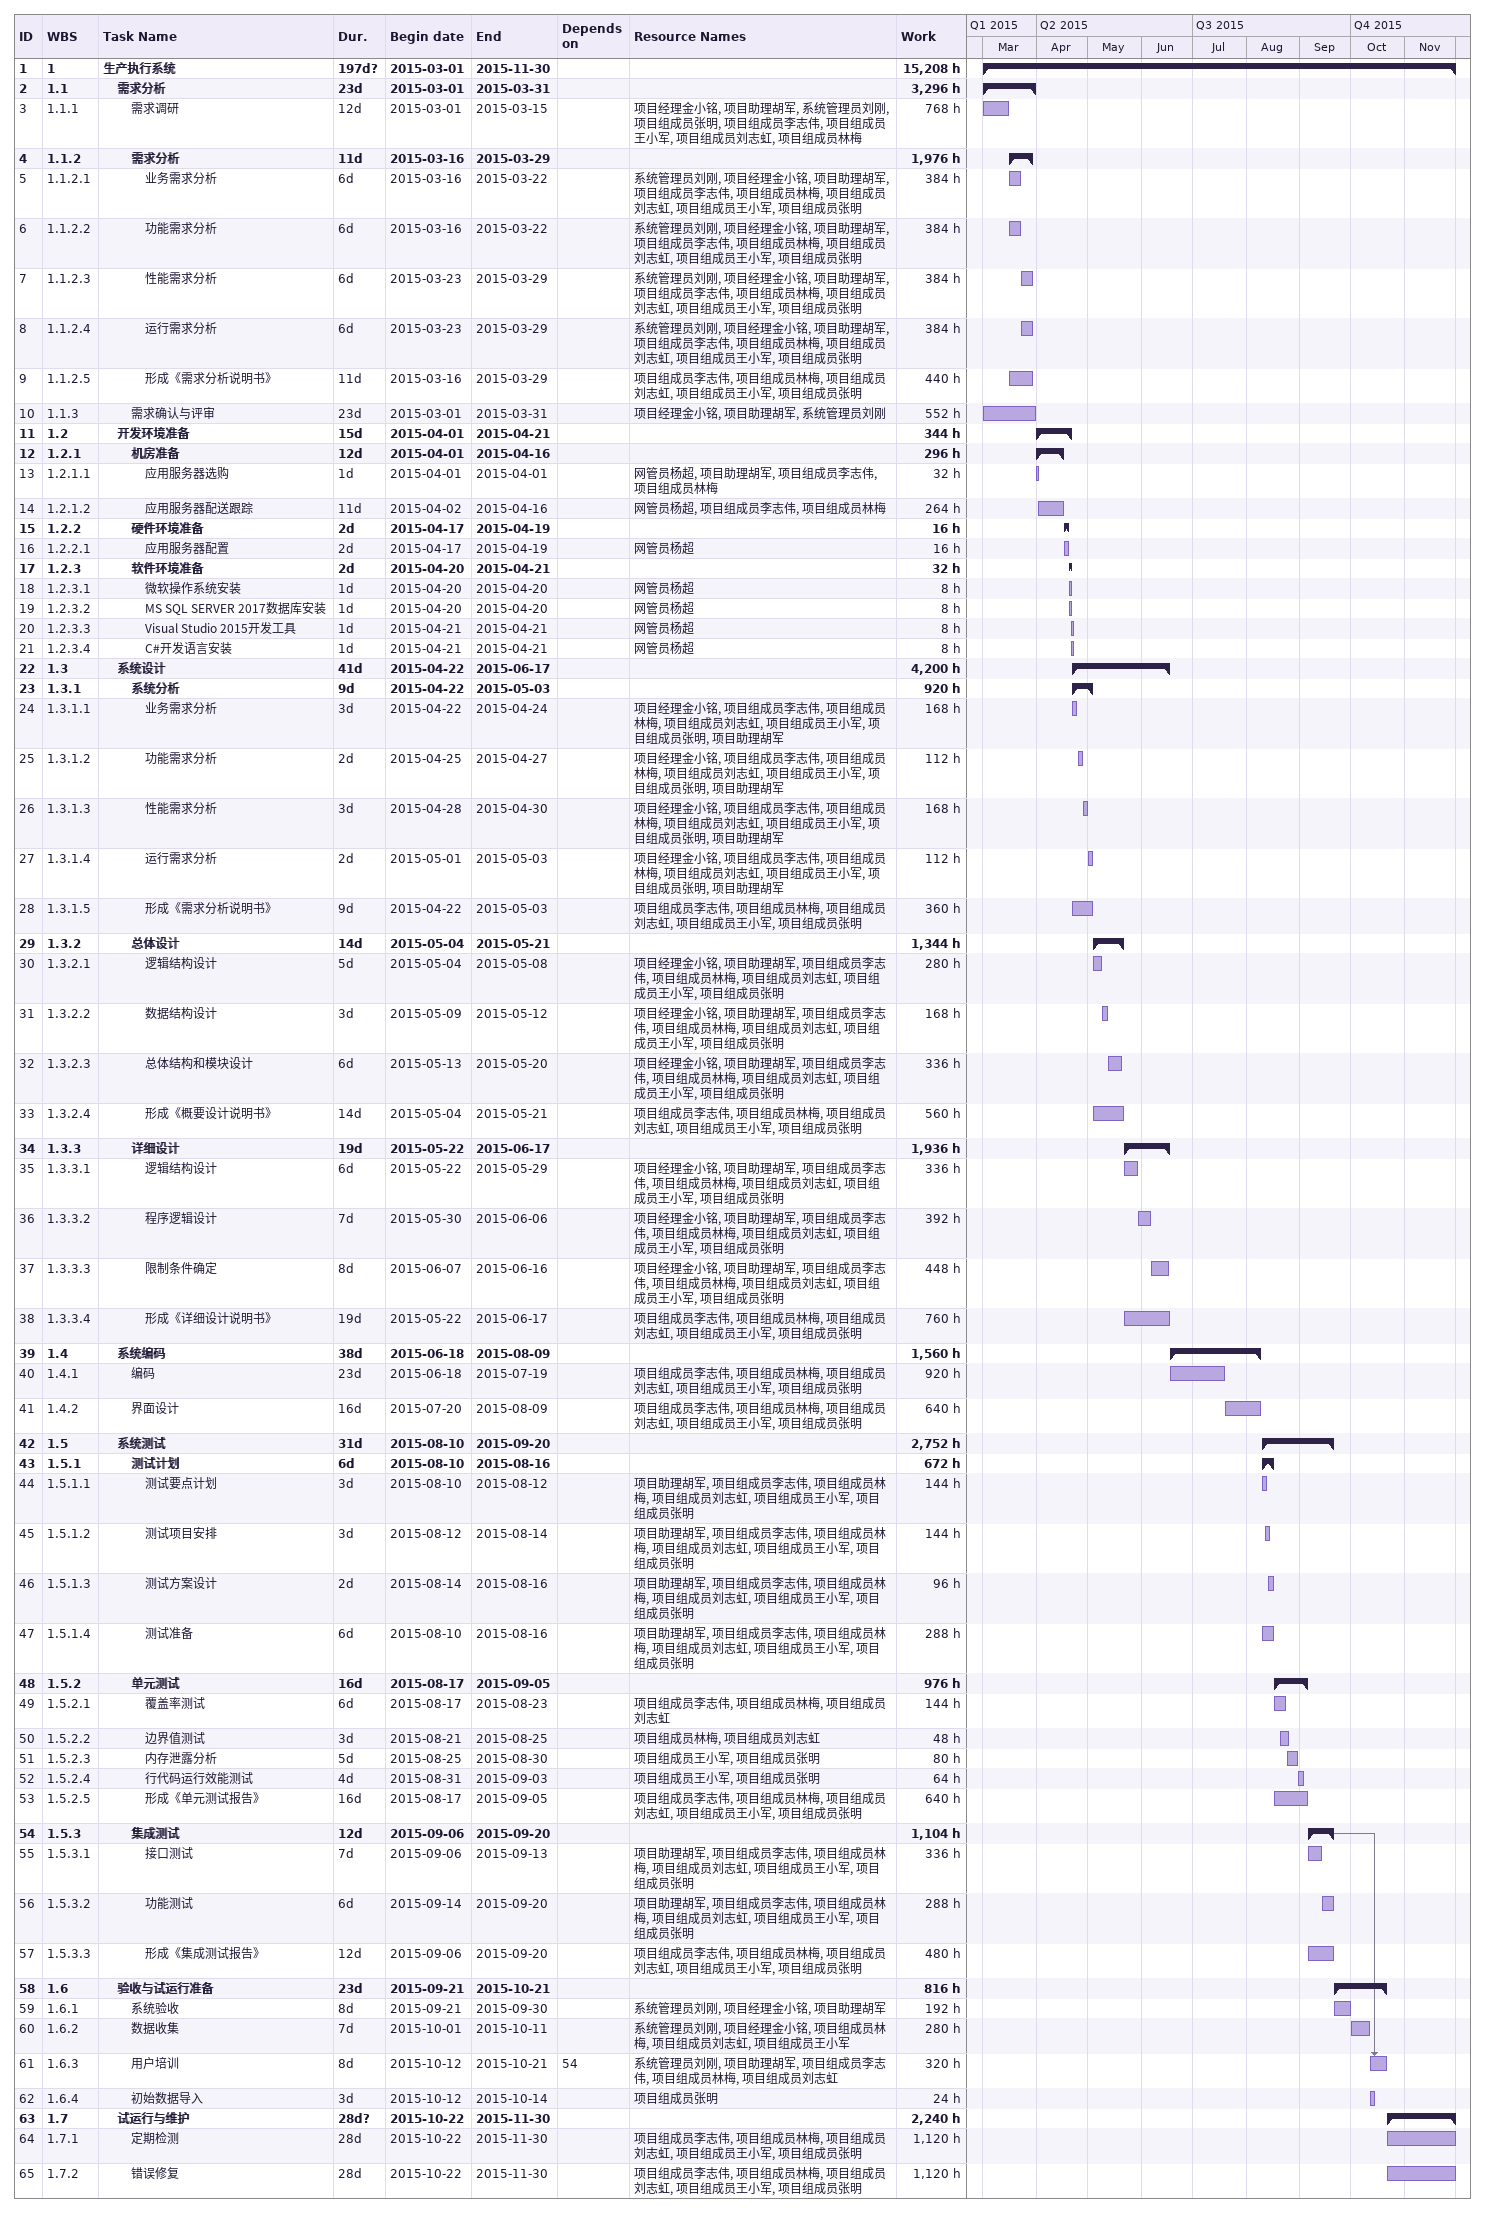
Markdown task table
| ID | WBS | Task | Duration | Start | Finish | Predecessors | Resources | Work (h) |
|---|---|---|---|---|---|---|---|---|
| 1 | 1 | **生产执行系统** | 197d? | 2015-03-01 | 2015-11-30 |  |  | 15208 |
| 2 | 1.1 | **需求分析** | 23d | 2015-03-01 | 2015-03-31 |  |  | 3296 |
| 3 | 1.1.1 | 需求调研 | 12d | 2015-03-01 | 2015-03-15 |  | 项目经理金小铭, 项目助理胡军, 系统管理员刘刚, 项目组成员张明, 项目组成员李志伟, 项目组成员王小军, 项目组成员刘志虹, 项目组成员林梅 | 768 |
| 4 | 1.1.2 | **需求分析** | 11d | 2015-03-16 | 2015-03-29 |  |  | 1976 |
| 5 | 1.1.2.1 | 业务需求分析 | 6d | 2015-03-16 | 2015-03-22 |  | 系统管理员刘刚, 项目经理金小铭, 项目助理胡军, 项目组成员李志伟, 项目组成员林梅, 项目组成员刘志虹, 项目组成员王小军, 项目组成员张明 | 384 |
| 6 | 1.1.2.2 | 功能需求分析 | 6d | 2015-03-16 | 2015-03-22 |  | 系统管理员刘刚, 项目经理金小铭, 项目助理胡军, 项目组成员李志伟, 项目组成员林梅, 项目组成员刘志虹, 项目组成员王小军, 项目组成员张明 | 384 |
| 7 | 1.1.2.3 | 性能需求分析 | 6d | 2015-03-23 | 2015-03-29 |  | 系统管理员刘刚, 项目经理金小铭, 项目助理胡军, 项目组成员李志伟, 项目组成员林梅, 项目组成员刘志虹, 项目组成员王小军, 项目组成员张明 | 384 |
| 8 | 1.1.2.4 | 运行需求分析 | 6d | 2015-03-23 | 2015-03-29 |  | 系统管理员刘刚, 项目经理金小铭, 项目助理胡军, 项目组成员李志伟, 项目组成员林梅, 项目组成员刘志虹, 项目组成员王小军, 项目组成员张明 | 384 |
| 9 | 1.1.2.5 | 形成《需求分析说明书》 | 11d | 2015-03-16 | 2015-03-29 |  | 项目组成员李志伟, 项目组成员林梅, 项目组成员刘志虹, 项目组成员王小军, 项目组成员张明 | 440 |
| 10 | 1.1.3 | 需求确认与评审 | 23d | 2015-03-01 | 2015-03-31 |  | 项目经理金小铭, 项目助理胡军, 系统管理员刘刚 | 552 |
| 11 | 1.2 | **开发环境准备** | 15d | 2015-04-01 | 2015-04-21 |  |  | 344 |
| 12 | 1.2.1 | **机房准备** | 12d | 2015-04-01 | 2015-04-16 |  |  | 296 |
| 13 | 1.2.1.1 | 应用服务器选购 | 1d | 2015-04-01 | 2015-04-01 |  | 网管员杨超, 项目助理胡军, 项目组成员李志伟, 项目组成员林梅 | 32 |
| 14 | 1.2.1.2 | 应用服务器配送跟踪 | 11d | 2015-04-02 | 2015-04-16 |  | 网管员杨超, 项目组成员李志伟, 项目组成员林梅 | 264 |
| 15 | 1.2.2 | **硬件环境准备** | 2d | 2015-04-17 | 2015-04-19 |  |  | 16 |
| 16 | 1.2.2.1 | 应用服务器配置 | 2d | 2015-04-17 | 2015-04-19 |  | 网管员杨超 | 16 |
| 17 | 1.2.3 | **软件环境准备** | 2d | 2015-04-20 | 2015-04-21 |  |  | 32 |
| 18 | 1.2.3.1 | 微软操作系统安装 | 1d | 2015-04-20 | 2015-04-20 |  | 网管员杨超 | 8 |
| 19 | 1.2.3.2 | MS SQL SERVER 2017数据库安装 | 1d | 2015-04-20 | 2015-04-20 |  | 网管员杨超 | 8 |
| 20 | 1.2.3.3 | Visual Studio 2015开发工具 | 1d | 2015-04-21 | 2015-04-21 |  | 网管员杨超 | 8 |
| 21 | 1.2.3.4 | C#开发语言安装 | 1d | 2015-04-21 | 2015-04-21 |  | 网管员杨超 | 8 |
| 22 | 1.3 | **系统设计** | 41d | 2015-04-22 | 2015-06-17 |  |  | 4200 |
| 23 | 1.3.1 | **系统分析** | 9d | 2015-04-22 | 2015-05-03 |  |  | 920 |
| 24 | 1.3.1.1 | 业务需求分析 | 3d | 2015-04-22 | 2015-04-24 |  | 项目经理金小铭, 项目组成员李志伟, 项目组成员林梅, 项目组成员刘志虹, 项目组成员王小军, 项目组成员张明, 项目助理胡军 | 168 |
| 25 | 1.3.1.2 | 功能需求分析 | 2d | 2015-04-25 | 2015-04-27 |  | 项目经理金小铭, 项目组成员李志伟, 项目组成员林梅, 项目组成员刘志虹, 项目组成员王小军, 项目组成员张明, 项目助理胡军 | 112 |
| 26 | 1.3.1.3 | 性能需求分析 | 3d | 2015-04-28 | 2015-04-30 |  | 项目经理金小铭, 项目组成员李志伟, 项目组成员林梅, 项目组成员刘志虹, 项目组成员王小军, 项目组成员张明, 项目助理胡军 | 168 |
| 27 | 1.3.1.4 | 运行需求分析 | 2d | 2015-05-01 | 2015-05-03 |  | 项目经理金小铭, 项目组成员李志伟, 项目组成员林梅, 项目组成员刘志虹, 项目组成员王小军, 项目组成员张明, 项目助理胡军 | 112 |
| 28 | 1.3.1.5 | 形成《需求分析说明书》 | 9d | 2015-04-22 | 2015-05-03 |  | 项目组成员李志伟, 项目组成员林梅, 项目组成员刘志虹, 项目组成员王小军, 项目组成员张明 | 360 |
| 29 | 1.3.2 | **总体设计** | 14d | 2015-05-04 | 2015-05-21 |  |  | 1344 |
| 30 | 1.3.2.1 | 逻辑结构设计 | 5d | 2015-05-04 | 2015-05-08 |  | 项目经理金小铭, 项目助理胡军, 项目组成员李志伟, 项目组成员林梅, 项目组成员刘志虹, 项目组成员王小军, 项目组成员张明 | 280 |
| 31 | 1.3.2.2 | 数据结构设计 | 3d | 2015-05-09 | 2015-05-12 |  | 项目经理金小铭, 项目助理胡军, 项目组成员李志伟, 项目组成员林梅, 项目组成员刘志虹, 项目组成员王小军, 项目组成员张明 | 168 |
| 32 | 1.3.2.3 | 总体结构和模块设计 | 6d | 2015-05-13 | 2015-05-20 |  | 项目经理金小铭, 项目助理胡军, 项目组成员李志伟, 项目组成员林梅, 项目组成员刘志虹, 项目组成员王小军, 项目组成员张明 | 336 |
| 33 | 1.3.2.4 | 形成《概要设计说明书》 | 14d | 2015-05-04 | 2015-05-21 |  | 项目组成员李志伟, 项目组成员林梅, 项目组成员刘志虹, 项目组成员王小军, 项目组成员张明 | 560 |
| 34 | 1.3.3 | **详细设计** | 19d | 2015-05-22 | 2015-06-17 |  |  | 1936 |
| 35 | 1.3.3.1 | 逻辑结构设计 | 6d | 2015-05-22 | 2015-05-29 |  | 项目经理金小铭, 项目助理胡军, 项目组成员李志伟, 项目组成员林梅, 项目组成员刘志虹, 项目组成员王小军, 项目组成员张明 | 336 |
| 36 | 1.3.3.2 | 程序逻辑设计 | 7d | 2015-05-30 | 2015-06-06 |  | 项目经理金小铭, 项目助理胡军, 项目组成员李志伟, 项目组成员林梅, 项目组成员刘志虹, 项目组成员王小军, 项目组成员张明 | 392 |
| 37 | 1.3.3.3 | 限制条件确定 | 8d | 2015-06-07 | 2015-06-16 |  | 项目经理金小铭, 项目助理胡军, 项目组成员李志伟, 项目组成员林梅, 项目组成员刘志虹, 项目组成员王小军, 项目组成员张明 | 448 |
| 38 | 1.3.3.4 | 形成《详细设计说明书》 | 19d | 2015-05-22 | 2015-06-17 |  | 项目组成员李志伟, 项目组成员林梅, 项目组成员刘志虹, 项目组成员王小军, 项目组成员张明 | 760 |
| 39 | 1.4 | **系统编码** | 38d | 2015-06-18 | 2015-08-09 |  |  | 1560 |
| 40 | 1.4.1 | 编码 | 23d | 2015-06-18 | 2015-07-19 |  | 项目组成员李志伟, 项目组成员林梅, 项目组成员刘志虹, 项目组成员王小军, 项目组成员张明 | 920 |
| 41 | 1.4.2 | 界面设计 | 16d | 2015-07-20 | 2015-08-09 |  | 项目组成员李志伟, 项目组成员林梅, 项目组成员刘志虹, 项目组成员王小军, 项目组成员张明 | 640 |
| 42 | 1.5 | **系统测试** | 31d | 2015-08-10 | 2015-09-20 |  |  | 2752 |
| 43 | 1.5.1 | **测试计划** | 6d | 2015-08-10 | 2015-08-16 |  |  | 672 |
| 44 | 1.5.1.1 | 测试要点计划 | 3d | 2015-08-10 | 2015-08-12 |  | 项目助理胡军, 项目组成员李志伟, 项目组成员林梅, 项目组成员刘志虹, 项目组成员王小军, 项目组成员张明 | 144 |
| 45 | 1.5.1.2 | 测试项目安排 | 3d | 2015-08-12 | 2015-08-14 |  | 项目助理胡军, 项目组成员李志伟, 项目组成员林梅, 项目组成员刘志虹, 项目组成员王小军, 项目组成员张明 | 144 |
| 46 | 1.5.1.3 | 测试方案设计 | 2d | 2015-08-14 | 2015-08-16 |  | 项目助理胡军, 项目组成员李志伟, 项目组成员林梅, 项目组成员刘志虹, 项目组成员王小军, 项目组成员张明 | 96 |
| 47 | 1.5.1.4 | 测试准备 | 6d | 2015-08-10 | 2015-08-16 |  | 项目助理胡军, 项目组成员李志伟, 项目组成员林梅, 项目组成员刘志虹, 项目组成员王小军, 项目组成员张明 | 288 |
| 48 | 1.5.2 | **单元测试** | 16d | 2015-08-17 | 2015-09-05 |  |  | 976 |
| 49 | 1.5.2.1 | 覆盖率测试 | 6d | 2015-08-17 | 2015-08-23 |  | 项目组成员李志伟, 项目组成员林梅, 项目组成员刘志虹 | 144 |
| 50 | 1.5.2.2 | 边界值测试 | 3d | 2015-08-21 | 2015-08-25 |  | 项目组成员林梅, 项目组成员刘志虹 | 48 |
| 51 | 1.5.2.3 | 内存泄露分析 | 5d | 2015-08-25 | 2015-08-30 |  | 项目组成员王小军, 项目组成员张明 | 80 |
| 52 | 1.5.2.4 | 行代码运行效能测试 | 4d | 2015-08-31 | 2015-09-03 |  | 项目组成员王小军, 项目组成员张明 | 64 |
| 53 | 1.5.2.5 | 形成《单元测试报告》 | 16d | 2015-08-17 | 2015-09-05 |  | 项目组成员李志伟, 项目组成员林梅, 项目组成员刘志虹, 项目组成员王小军, 项目组成员张明 | 640 |
| 54 | 1.5.3 | **集成测试** | 12d | 2015-09-06 | 2015-09-20 |  |  | 1104 |
| 55 | 1.5.3.1 | 接口测试 | 7d | 2015-09-06 | 2015-09-13 |  | 项目助理胡军, 项目组成员李志伟, 项目组成员林梅, 项目组成员刘志虹, 项目组成员王小军, 项目组成员张明 | 336 |
| 56 | 1.5.3.2 | 功能测试 | 6d | 2015-09-14 | 2015-09-20 |  | 项目助理胡军, 项目组成员李志伟, 项目组成员林梅, 项目组成员刘志虹, 项目组成员王小军, 项目组成员张明 | 288 |
| 57 | 1.5.3.3 | 形成《集成测试报告》 | 12d | 2015-09-06 | 2015-09-20 |  | 项目组成员李志伟, 项目组成员林梅, 项目组成员刘志虹, 项目组成员王小军, 项目组成员张明 | 480 |
| 58 | 1.6 | **验收与试运行准备** | 23d | 2015-09-21 | 2015-10-21 |  |  | 816 |
| 59 | 1.6.1 | 系统验收 | 8d | 2015-09-21 | 2015-09-30 |  | 系统管理员刘刚, 项目经理金小铭, 项目助理胡军 | 192 |
| 60 | 1.6.2 | 数据收集 | 7d | 2015-10-01 | 2015-10-11 |  | 系统管理员刘刚, 项目经理金小铭, 项目组成员林梅, 项目组成员刘志虹, 项目组成员王小军 | 280 |
| 61 | 1.6.3 | 用户培训 | 8d | 2015-10-12 | 2015-10-21 | 54 | 系统管理员刘刚, 项目助理胡军, 项目组成员李志伟, 项目组成员林梅, 项目组成员刘志虹 | 320 |
| 62 | 1.6.4 | 初始数据导入 | 3d | 2015-10-12 | 2015-10-14 |  | 项目组成员张明 | 24 |
| 63 | 1.7 | **试运行与维护** | 28d? | 2015-10-22 | 2015-11-30 |  |  | 2240 |
| 64 | 1.7.1 | 定期检测 | 28d | 2015-10-22 | 2015-11-30 |  | 项目组成员李志伟, 项目组成员林梅, 项目组成员刘志虹, 项目组成员王小军, 项目组成员张明 | 1120 |
| 65 | 1.7.2 | 错误修复 | 28d | 2015-10-22 | 2015-11-30 |  | 项目组成员李志伟, 项目组成员林梅, 项目组成员刘志虹, 项目组成员王小军, 项目组成员张明 | 1120 |
